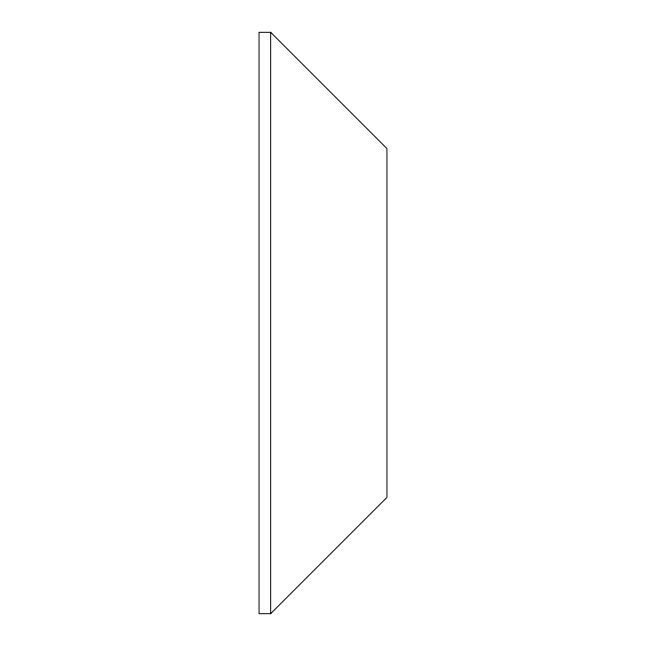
<?xml version="1.0" encoding="UTF-8"?>
<svg xmlns="http://www.w3.org/2000/svg" width="646" height="646" viewBox="0 0 646 646"><rect width="100%" height="100%" fill="white"/><g stroke="black" fill="none" stroke-linecap="round" stroke-linejoin="round"><path stroke-width="0.97" d="M270.674 613.7L386.954 497.42L386.954 148.58L270.674 32.3L259.046 32.3L259.046 613.7L270.674 613.7L270.674 32.3"/></g></svg>
